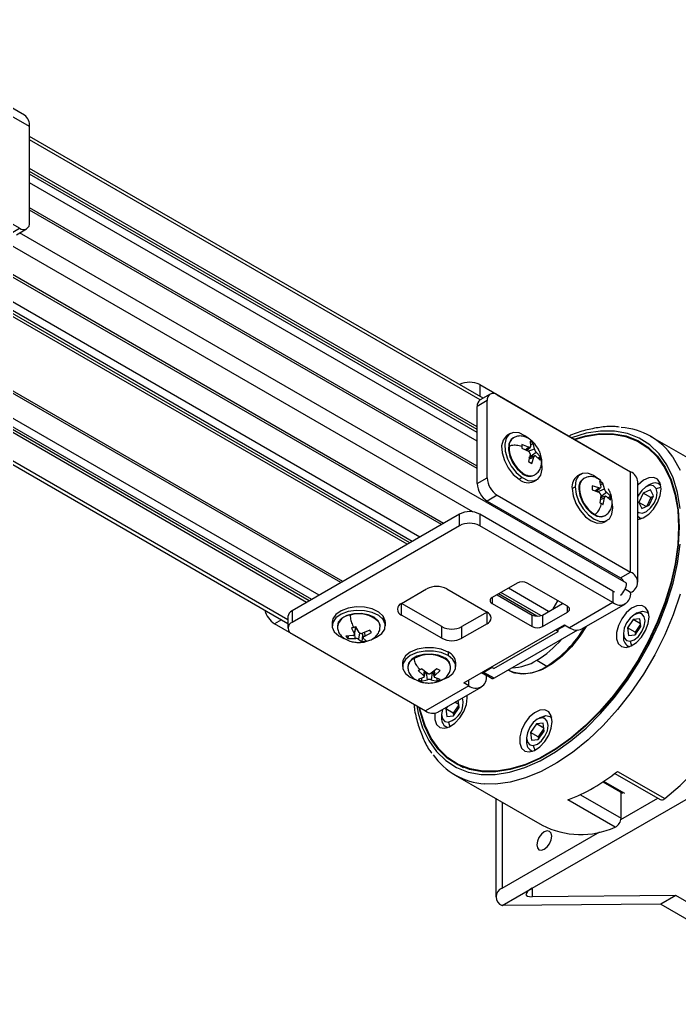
# Model space of a CAD drawing. Header units: millimetres. Extents: x 1258 to 2922, y -135 to 1239.
# Drawn here: x 1695 to 1741.4, y 864.1 to 932.5 of the extents above; entities that cross this region are included whole.
import ezdxf

# ---------------------------------------------------------------- set-up
doc = ezdxf.new("R2010")
doc.units = ezdxf.units.MM
doc.header["$LTSCALE"] = 6

msp = doc.modelspace()

# ---------------------------------------------------------------- linework, layer by layer
at = {"color": 7, "linetype": 'Continuous', "lineweight": 25}
for p, q in [((1695.383, 925.767), (1683.715, 932.502)), ((1695.745, 924.966), (1684.078, 931.701)), ((1695.038, 917.821), (1678.164, 927.562)), ((1695.745, 918.229), (1695.745, 924.966)), ((1727.633, 905.872), (1695.745, 924.28)), ((1727.211, 903.861), (1695.745, 922.026)), ((1727.211, 903.657), (1695.745, 921.822)), ((1724.698, 896.98), (1682.215, 921.505)), ((1724.843, 897.064), (1682.416, 921.556)), ((1727.211, 903.453), (1695.745, 921.618)), ((1723.181, 896.104), (1680.667, 920.647)), ((1727.211, 902.841), (1695.745, 921.006)), ((1722.297, 895.594), (1679.871, 920.086)), ((1722.474, 895.696), (1679.991, 920.221)), ((1722.651, 895.798), (1680.168, 920.323)), ((1727.211, 901.089), (1695.745, 919.255)), ((1727.211, 900.922), (1695.745, 919.087)), ((1727.211, 900.922), (1695.745, 919.087)), ((1694.331, 917.413), (1695.038, 917.821)), ((1694.831, 917.363), (1695.538, 917.771)), ((1717.627, 892.898), (1675.144, 917.423)), ((1717.772, 892.982), (1675.345, 917.474)), ((1716.11, 892.022), (1673.627, 916.547)), ((1715.226, 891.512), (1672.8, 916.004)), ((1715.403, 891.614), (1672.92, 916.139)), ((1715.58, 891.716), (1673.097, 916.241)), ((1670.791, 914.91), (1713.908, 890.019)), ((1727.388, 906.821), (1736.757, 901.413)), ((1728.126, 906.156), (1727.419, 905.748)), ((1728.626, 906.107), (1737.995, 900.698)), ((1727.919, 905.698), (1727.211, 905.29)), ((1727.919, 900.268), (1727.919, 905.698)), ((1727.211, 899.86), (1727.211, 905.29)), ((1729.53, 903.381), (1729.318, 903.258)), ((1729.759, 903.08), (1729.717, 903.056)), ((1730.829, 902.434), (1730.358, 902.618)), ((1730.771, 903.072), (1730.568, 903.225)), ((1731.159, 902.7), (1730.927, 902.854)), ((1730.927, 902.854), (1730.971, 902.493)), ((1730.959, 902.59), (1731.159, 902.7)), ((1731.235, 902.318), (1731.159, 902.7)), ((1739.249, 902.411), (1738.678, 902.741)), ((1745.523, 899.655), (1739.407, 903.186)), ((1730.34, 902.361), (1730.809, 902.142)), ((1730.691, 902.197), (1730.951, 902.433)), ((1730.809, 902.142), (1730.85, 902.111)), ((1730.871, 902.417), (1730.829, 902.434)), ((1730.931, 901.906), (1730.829, 901.422)), ((1730.855, 901.7), (1731.357, 902.083)), ((1730.931, 901.955), (1730.931, 901.906)), ((1730.971, 902.493), (1730.965, 902.456)), ((1731.241, 902.273), (1731.235, 902.318)), ((1731.357, 902.083), (1731.322, 902.117)), ((1731.648, 901.761), (1731.357, 902.083)), ((1730.829, 901.422), (1731.061, 901.267)), ((1731.255, 901.814), (1730.887, 901.697)), ((1731.061, 901.267), (1731.194, 901.731)), ((1731.194, 901.731), (1731.207, 901.772)), ((1731.301, 901.811), (1731.337, 901.79)), ((1731.337, 901.79), (1731.63, 901.503)), ((1731.468, 901.662), (1731.648, 901.761)), ((1730.387, 900.582), (1730.429, 900.606)), ((1737.995, 893.635), (1737.995, 900.698)), ((1727.211, 899.86), (1727.919, 900.268)), ((1730.155, 900.166), (1730.367, 900.288)), ((1731.193, 900.01), (1731.405, 900.133)), ((1731.217, 900.458), (1731.259, 900.482)), ((1734.48, 900.523), (1734.268, 900.401)), ((1734.709, 900.222), (1734.667, 900.198)), ((1735.868, 900.109), (1735.732, 900.187)), ((1735.816, 900.021), (1735.896, 899.637)), ((1735.865, 899.785), (1736.049, 899.892)), ((1736.16, 899.49), (1736.049, 899.892)), ((1738.507, 892.92), (1738.507, 899.984)), ((1733.879, 899.516), (1734.091, 899.638)), ((1734.357, 899.49), (1734.398, 899.514)), ((1735.765, 899.556), (1735.295, 899.699)), ((1735.295, 899.699), (1735.299, 899.428)), ((1735.299, 899.428), (1735.77, 899.249)), ((1735.601, 899.313), (1735.876, 899.563)), ((1735.807, 899.544), (1735.765, 899.556)), ((1735.77, 899.249), (1735.812, 899.221)), ((1735.896, 899.637), (1735.894, 899.597)), ((1736.17, 899.443), (1736.16, 899.49)), ((1736.296, 899.261), (1736.26, 899.292)), ((1736.588, 898.978), (1736.296, 899.261)), ((1738.531, 899.782), (1738.507, 899.756)), ((1738.886, 899.184), (1738.587, 898.534)), ((1739.394, 899.418), (1738.886, 899.184)), ((1739.416, 898.878), (1738.886, 899.184)), ((1739.307, 899.768), (1739.095, 899.645)), ((1739.603, 899.001), (1739.394, 899.418)), ((1740.109, 899.77), (1739.995, 899.836)), ((1728.626, 899.044), (1727.919, 898.635)), ((1727.919, 898.635), (1737.288, 893.227)), ((1728.626, 899.044), (1737.995, 893.635)), ((1735.905, 899.019), (1735.839, 898.515)), ((1736.23, 898.97), (1735.884, 898.859)), ((1735.901, 899.07), (1735.905, 899.019)), ((1736.071, 898.385), (1736.169, 898.872)), ((1736.169, 898.872), (1736.178, 898.916)), ((1736.264, 898.969), (1736.3, 898.953)), ((1736.3, 898.953), (1736.592, 898.707)), ((1736.4, 898.869), (1736.588, 898.978)), ((1736.592, 898.707), (1736.588, 898.978)), ((1738.587, 898.534), (1738.797, 898.117)), ((1739.082, 898.249), (1738.587, 898.534)), ((1739.416, 898.878), (1739.139, 898.275)), ((1739.304, 898.351), (1739.603, 899.001)), ((1739.581, 898.954), (1739.416, 898.878)), ((1736.743, 898.16), (1736.719, 898.438)), ((1738.797, 898.117), (1739.304, 898.351)), ((1725.974, 897.717), (1714.201, 890.92)), ((1725.974, 896.9), (1725.974, 897.717)), ((1727.388, 897.717), (1727.388, 896.9)), ((1736.757, 892.308), (1727.388, 897.717)), ((1736.142, 897.153), (1736.355, 897.276)), ((1736.167, 897.6), (1736.209, 897.624)), ((1738.62, 897.454), (1738.735, 897.388)), ((1725.974, 896.9), (1714.201, 890.104)), ((1736.757, 891.492), (1727.388, 896.9)), ((1737.288, 893.227), (1737.995, 893.635)), ((1721.894, 891.439), (1723.661, 892.459)), ((1725.076, 892.459), (1727.904, 890.826)), ((1730.025, 892.867), (1728.258, 891.847)), ((1732.235, 890.878), (1729.407, 892.51)), ((1733.561, 891.235), (1730.733, 892.867)), ((1737.995, 892.206), (1737.606, 892.431)), ((1728.611, 892.051), (1731.086, 890.622)), ((1731.408, 890.538), (1728.7, 892.102)), ((1731.694, 890.578), (1728.877, 892.204)), ((1736.757, 892.308), (1736.757, 891.492)), ((1724.722, 889.806), (1721.894, 891.439)), ((1728.258, 891.439), (1731.086, 889.806)), ((1731.793, 890.622), (1733.207, 891.439)), ((1732.543, 891.055), (1732.875, 891.63)), ((1736.757, 891.492), (1733.699, 889.726)), ((1734.574, 889.639), (1737.632, 891.405)), ((1713.908, 890.512), (1713.908, 889.695)), ((1714.201, 890.92), (1714.201, 890.104)), ((1720.607, 890.544), (1720.607, 890.299)), ((1724.722, 888.989), (1721.894, 890.622)), ((1727.904, 890.826), (1726.136, 889.806)), ((1731.086, 889.806), (1731.086, 890.622)), ((1731.793, 889.806), (1733.561, 890.826)), ((1731.793, 890.622), (1731.793, 889.806)), ((1738.184, 890.308), (1737.78, 889.715)), ((1738.656, 890.355), (1738.184, 890.308)), ((1738.698, 890.011), (1738.184, 890.308)), ((1738.463, 890.763), (1738.251, 890.64)), ((1738.463, 890.763), (1738.835, 890.892)), ((1738.542, 890.741), (1738.835, 890.892)), ((1738.723, 889.81), (1738.656, 890.355)), ((1739.266, 890.764), (1739.151, 890.831)), ((1714.184, 889.297), (1712.963, 890.002)), ((1717.013, 890.112), (1717.013, 889.867)), ((1717.388, 889.867), (1717.388, 889.819)), ((1718.372, 889.705), (1718.568, 889.312)), ((1718.58, 889.245), (1718.704, 889.818)), ((1718.91, 889.398), (1718.674, 889.781)), ((1720.264, 890.213), (1720.264, 890.165)), ((1720.388, 889.819), (1720.388, 889.867)), ((1720.388, 889.789), (1720.388, 889.819)), ((1720.763, 889.867), (1720.763, 890.112)), ((1724.722, 888.989), (1724.722, 889.806)), ((1727.904, 890.01), (1726.136, 888.989)), ((1726.136, 888.989), (1726.136, 889.806)), ((1726.274, 885.848), (1733.346, 889.93)), ((1733.416, 889.889), (1732.904, 889.594)), ((1732.904, 889.471), (1732.904, 889.675)), ((1733.346, 889.93), (1733.699, 889.726)), ((1737.78, 889.715), (1737.847, 889.17)), ((1738.31, 889.409), (1737.78, 889.715)), ((1738.702, 889.983), (1738.31, 889.409)), ((1738.318, 889.217), (1738.723, 889.81)), ((1714.201, 889.287), (1723.57, 883.879)), ((1718.47, 889.169), (1717.984, 889.135)), ((1717.984, 889.135), (1718.116, 888.961)), ((1718.133, 889.145), (1718.116, 888.961)), ((1718.116, 888.961), (1718.619, 888.971)), ((1718.517, 889.182), (1718.47, 889.169)), ((1718.568, 889.312), (1718.581, 889.277)), ((1718.619, 888.971), (1718.673, 888.975)), ((1718.837, 888.938), (1718.867, 888.915)), ((1718.867, 888.915), (1719.103, 888.737)), ((1718.94, 889.367), (1718.91, 889.398)), ((1719.151, 889.235), (1719.103, 888.737)), ((1719.158, 889.341), (1719.104, 889.33)), ((1719.134, 889.311), (1719.118, 889.333)), ((1719.129, 889.335), (1719.197, 889.021)), ((1719.661, 889.557), (1719.158, 889.341)), ((1719.209, 889.001), (1719.196, 889.028)), ((1719.405, 888.813), (1719.209, 889.001)), ((1719.26, 889.123), (1719.307, 889.144)), ((1719.307, 889.144), (1719.793, 889.383)), ((1719.793, 889.383), (1719.661, 889.557)), ((1728.378, 886.859), (1732.904, 889.471)), ((1734.255, 889.557), (1728.396, 886.175)), ((1732.904, 889.471), (1732.727, 889.573)), ((1737.491, 889.324), (1737.491, 889.079)), ((1737.847, 889.17), (1738.318, 889.217)), ((1738.31, 889.409), (1738.331, 889.236)), ((1737.776, 888.449), (1737.891, 888.383)), ((1724.899, 887.622), (1724.899, 887.574)), ((1725.164, 888.02), (1725.164, 887.775)), ((1721.963, 887.255), (1721.963, 887.01)), ((1722.338, 887.01), (1722.338, 886.962)), ((1725.338, 886.962), (1725.338, 887.01)), ((1725.713, 887.01), (1725.713, 887.255)), ((1728.272, 886.92), (1727.689, 886.583)), ((1728.378, 886.859), (1728.201, 886.961)), ((1731.401, 887.44), (1732.108, 887.032)), ((1722.512, 886.244), (1722.786, 886.114)), ((1723.075, 886.708), (1723.441, 886.376)), ((1723.441, 886.222), (1723.075, 886.095)), ((1723.705, 886.528), (1723.308, 886.842)), ((1723.308, 886.176), (1723.308, 885.961)), ((1723.441, 886.376), (1723.474, 886.346)), ((1723.474, 886.244), (1723.441, 886.222)), ((1723.493, 886.275), (1723.571, 886.634)), ((1723.751, 886.506), (1723.705, 886.528)), ((1723.971, 886.528), (1723.926, 886.506)), ((1724.369, 886.842), (1723.971, 886.528)), ((1724.106, 886.634), (1724.184, 886.275)), ((1724.203, 886.346), (1724.235, 886.376)), ((1724.235, 886.222), (1724.203, 886.244)), ((1724.235, 886.376), (1724.601, 886.708)), ((1724.601, 886.095), (1724.235, 886.222)), ((1724.601, 886.708), (1724.369, 886.842)), ((1724.369, 886.176), (1724.369, 885.961)), ((1727.564, 886.571), (1728.271, 886.162)), ((1728.396, 886.175), (1727.689, 886.583)), ((1727.865, 886.396), (1727.865, 886.359)), ((1729.866, 886.536), (1729.384, 886.746)), ((1723.075, 886.095), (1723.308, 885.961)), ((1723.308, 885.961), (1723.705, 886.069)), ((1726.628, 885.644), (1723.57, 883.879)), ((1723.705, 886.069), (1723.751, 886.085)), ((1723.926, 886.085), (1723.971, 886.069)), ((1723.971, 886.069), (1724.369, 885.961)), ((1724.445, 883.792), (1727.503, 885.557)), ((1724.611, 886.023), (1724.653, 886.035)), ((1726.628, 885.644), (1726.274, 885.848)), ((1725.101, 884.171), (1725.003, 884.027)), ((1725.925, 884.295), (1725.533, 883.721)), ((1725.542, 883.529), (1725.946, 884.121)), ((1725.922, 884.323), (1725.643, 884.484)), ((1725.946, 884.121), (1725.885, 884.623)), ((1724.715, 883.635), (1724.715, 883.39)), ((1725.003, 884.027), (1725.07, 883.482)), ((1725.533, 883.721), (1725.003, 884.027)), ((1725.07, 883.482), (1725.542, 883.529)), ((1725.533, 883.721), (1725.555, 883.548)), ((1731.653, 883.416), (1732.025, 883.545)), ((1731.731, 883.395), (1732.025, 883.545)), ((1732.456, 883.418), (1732.341, 883.484)), ((1724.999, 882.761), (1725.114, 882.695)), ((1731.374, 882.961), (1730.97, 882.368)), ((1731.846, 883.008), (1731.374, 882.961)), ((1731.888, 882.664), (1731.374, 882.961)), ((1731.653, 883.416), (1731.441, 883.293)), ((1731.913, 882.463), (1731.846, 883.008)), ((1730.97, 882.368), (1731.037, 881.823)), ((1731.5, 882.062), (1730.97, 882.368)), ((1731.892, 882.636), (1731.5, 882.062)), ((1731.5, 882.062), (1731.521, 881.889)), ((1731.508, 881.87), (1731.913, 882.463)), ((1730.681, 881.977), (1730.681, 881.732)), ((1731.037, 881.823), (1731.508, 881.87)), ((1730.966, 881.102), (1731.081, 881.036)), ((1731.083, 871.409), (1748.336, 881.369)), ((1725.679, 880.224), (1726.25, 879.894)), ((1725.658, 879.37), (1731.774, 875.839)), ((1736.884, 879.483), (1740.078, 877.64)), ((1737.068, 879.626), (1740.392, 877.708)), ((1736.051, 878.888), (1737.43, 878.092)), ((1737.323, 876.338), (1737.323, 878.154)), ((1728.522, 877.716), (1728.522, 870.797)), ((1736.906, 875.695), (1733.583, 877.614)), ((1737.312, 876.23), (1739.916, 877.733)), ((1728.961, 871.409), (1735.831, 875.375)), ((1728.961, 870.184), (1731.083, 871.409)), ((1741.172, 870.892), (1731.083, 870.806)), ((1741.172, 870.892), (1740.112, 870.28)), ((1751.925, 864.685), (1741.172, 870.892)), ((1740.112, 870.28), (1728.961, 870.184)), ((1740.112, 870.28), (1750.864, 864.073))]:
    msp.add_line(p, q, dxfattribs=at)
at = {"color": 8, "linetype": 'Continuous', "lineweight": 25}
for p, q in [((1727.414, 905.745), (1695.745, 924.027)), ((1726.91, 897.871), (1684.149, 922.556)), ((1737.712, 892.859), (1695.048, 917.489)), ((1713.908, 890.273), (1671.067, 915.004)), ((1727.388, 906.821), (1727.388, 906.013)), ((1730.583, 902.247), (1730.829, 902.434)), ((1730.797, 902.147), (1731.235, 902.318)), ((1730.867, 901.603), (1731.194, 901.731)), ((1736.757, 901.412), (1736.757, 901.413)), ((1735.503, 899.35), (1735.765, 899.556)), ((1735.666, 899.289), (1736.16, 899.49)), ((1735.896, 898.947), (1736.296, 899.261)), ((1739.788, 899.528), (1740.134, 899.604)), ((1735.87, 898.75), (1736.169, 898.872)), ((1728.258, 891.847), (1728.258, 891.439)), ((1721.894, 890.622), (1721.894, 891.439)), ((1733.561, 890.826), (1733.561, 891.235)), ((1713.451, 890.283), (1712.963, 890.002)), ((1727.904, 890.01), (1727.904, 890.826)), ((1718.655, 889.775), (1718.568, 889.312)), ((1718.593, 889.307), (1718.619, 888.971)), ((1718.951, 889.361), (1718.867, 888.915)), ((1719.287, 889.397), (1719.307, 889.144)), ((1737.961, 888.784), (1738.07, 888.456)), ((1723.487, 886.701), (1723.441, 886.376)), ((1723.633, 886.585), (1723.705, 886.069)), ((1724.044, 886.585), (1723.971, 886.069)), ((1724.19, 886.701), (1724.235, 886.376)), ((1727.512, 886.563), (1727.865, 886.359)), ((1726.628, 885.644), (1726.628, 886.052)), ((1725.185, 883.095), (1725.293, 882.768)), ((1731.151, 881.437), (1731.259, 881.109)), ((1737.603, 878.059), (1736.104, 878.924)), ((1734.467, 877.986), (1737.323, 876.338)), ((1728.961, 877.463), (1728.961, 871.409)), ((1731.083, 871.409), (1731.083, 870.806))]:
    msp.add_line(p, q, dxfattribs=at)
at = {"color": 7, "linetype": 'Continuous', "lineweight": 25, "flags": 128}
for points in [[(1734.027, 902.989), (1734.825, 903.218), (1735.834, 903.376), (1736.793, 903.374), (1737.689, 903.211), (1738.511, 902.889), (1739.248, 902.412), (1739.888, 901.788), (1740.425, 901.025), (1740.85, 900.132), (1741.158, 899.123), (1741.344, 898.01), (1741.407, 896.809), (1741.344, 895.536), (1741.158, 894.208), (1740.85, 892.843), (1740.425, 891.46), (1739.888, 890.077), (1739.248, 888.713), (1738.511, 887.387), (1737.689, 886.116), (1736.793, 884.917), (1735.834, 883.808), (1734.825, 882.802), (1733.781, 881.913), (1732.715, 881.154), (1731.642, 880.535), (1730.576, 880.063), (1729.532, 879.746), (1728.524, 879.588), (1727.565, 879.59), (1726.668, 879.754), (1725.846, 880.076), (1725.11, 880.552), (1724.469, 881.176), (1723.933, 881.939), (1723.508, 882.832), (1723.2, 883.841), (1723.138, 884.128)], [(1730.568, 903.225), (1730.154, 903.425), (1729.772, 903.462), (1729.457, 903.331), (1729.241, 903.047), (1729.145, 902.636), (1729.179, 902.139), (1729.339, 901.605), (1729.609, 901.085), (1729.963, 900.632), (1730.367, 900.288)], [(1734.072, 902.963), (1734.793, 903.168), (1735.799, 903.329), (1736.755, 903.33), (1737.65, 903.171), (1738.471, 902.853), (1739.206, 902.382), (1739.846, 901.764), (1740.383, 901.006), (1740.809, 900.119), (1741.118, 899.116), (1741.306, 898.01), (1741.371, 896.815), (1741.312, 895.548), (1741.129, 894.226), (1740.825, 892.867), (1740.404, 891.49), (1739.871, 890.112), (1739.235, 888.753), (1738.504, 887.43), (1737.686, 886.163), (1736.795, 884.967), (1735.841, 883.86)], [(1729.318, 903.258), (1729.245, 903.209), (1729.029, 902.924), (1728.933, 902.514), (1728.967, 902.017), (1729.127, 901.482), (1729.397, 900.963), (1729.751, 900.509), (1730.155, 900.166)], [(1729.717, 903.056), (1729.592, 902.953), (1729.44, 902.654), (1729.412, 902.245), (1729.511, 901.779), (1729.726, 901.309), (1730.03, 900.893), (1730.387, 900.582)], [(1730.367, 900.288), (1730.78, 900.088), (1731.163, 900.052), (1731.478, 900.182), (1731.694, 900.467), (1731.789, 900.878), (1731.756, 901.374), (1731.748, 901.415)], [(1735.828, 900.118), (1735.805, 900.139), (1735.394, 900.443), (1734.986, 900.596), (1734.619, 900.583), (1734.331, 900.405), (1734.149, 900.079), (1734.091, 899.638)], [(1734.709, 900.222), (1734.696, 900.215), (1734.684, 900.207)], [(1738.507, 897.346), (1738.524, 897.347), (1738.89, 897.45), (1739.267, 897.702), (1739.614, 898.076), (1739.893, 898.532), (1740.074, 899.02), (1740.138, 899.487), (1740.077, 899.883), (1739.898, 900.165), (1739.621, 900.302), (1739.275, 900.279), (1738.898, 900.099), (1738.531, 899.782), (1738.531, 899.782)], [(1733.879, 899.516), (1733.951, 899.002), (1734.146, 898.467), (1734.444, 897.962), (1734.817, 897.537), (1735.228, 897.233), (1735.636, 897.08), (1736.003, 897.094), (1736.142, 897.153)], [(1734.091, 899.638), (1734.163, 899.125), (1734.358, 898.59), (1734.656, 898.085), (1735.029, 897.659), (1735.44, 897.355), (1735.848, 897.203), (1736.215, 897.216), (1736.503, 897.394), (1736.685, 897.72), (1736.743, 898.16)], [(1734.357, 899.49), (1734.427, 899.032), (1734.616, 898.558), (1734.903, 898.125), (1735.251, 897.786), (1735.619, 897.58), (1735.963, 897.534), (1736.167, 897.6)], [(1739.788, 899.528), (1739.616, 899.707), (1739.365, 899.744), (1739.072, 899.632), (1738.783, 899.388), (1738.542, 899.05), (1738.507, 898.985)], [(1738.507, 897.872), (1738.574, 897.828), (1738.825, 897.791), (1739.118, 897.903), (1739.407, 898.147), (1739.648, 898.485), (1739.806, 898.866), (1739.855, 899.232), (1739.788, 899.528)], [(1740.392, 877.708), (1741.483, 878.643), (1742.536, 879.7), (1743.538, 880.865), (1744.475, 882.121), (1745.333, 883.453), (1746.103, 884.841), (1746.773, 886.269), (1747.335, 887.716), (1747.78, 889.164), (1748.105, 890.592), (1748.302, 891.983), (1748.372, 893.317), (1748.311, 894.577), (1748.121, 895.746), (1747.806, 896.808), (1747.367, 897.749), (1746.813, 898.557), (1746.15, 899.221), (1745.523, 899.655)], [(1738.769, 897.399), (1738.64, 897.443), (1738.507, 897.545)], [(1736.757, 892.308), (1736.861, 892.26), (1736.863, 892.259)], [(1720.607, 890.544), (1720.292, 890.83), (1719.839, 891.045), (1719.293, 891.169), (1718.708, 891.189), (1718.14, 891.104), (1717.645, 890.922), (1717.272, 890.661), (1717.058, 890.346), (1717.013, 890.112)], [(1737.687, 890.776), (1737.37, 890.356), (1737.137, 889.877), (1737.013, 889.393), (1737.011, 888.955), (1737.133, 888.612), (1737.364, 888.4), (1737.68, 888.342), (1738.046, 888.444), (1738.423, 888.697), (1738.77, 889.071), (1739.049, 889.527), (1739.231, 890.015), (1739.294, 890.482), (1739.233, 890.878), (1739.055, 891.16), (1738.777, 891.297), (1738.431, 891.274), (1738.055, 891.094), (1737.687, 890.776)], [(1720.607, 890.299), (1720.292, 890.585), (1719.839, 890.8), (1719.293, 890.924), (1718.708, 890.944), (1718.14, 890.859), (1717.645, 890.677), (1717.272, 890.416), (1717.058, 890.101), (1717.022, 889.763), (1717.17, 889.435)], [(1720.264, 890.213), (1719.976, 890.463), (1719.557, 890.642), (1719.057, 890.727), (1718.537, 890.709), (1718.06, 890.589), (1717.682, 890.382), (1717.45, 890.112), (1717.388, 889.867)], [(1719.9, 888.956), (1720.132, 889.057), (1720.505, 889.318), (1720.719, 889.633), (1720.755, 889.971), (1720.607, 890.299)], [(1720.763, 890.112), (1720.755, 890.216), (1720.607, 890.544)], [(1738.542, 890.741), (1738.251, 890.64), (1737.96, 890.405), (1737.713, 890.072), (1737.549, 889.692), (1737.491, 889.323), (1737.549, 889.02), (1737.714, 888.831), (1737.961, 888.784)], [(1737.961, 888.784), (1738.252, 888.885), (1738.543, 889.12), (1738.789, 889.453), (1738.954, 889.833), (1739.011, 890.202), (1738.953, 890.504), (1738.788, 890.694), (1738.542, 890.741)], [(1738.835, 890.892), (1739.15, 890.831), (1739.273, 890.729)], [(1720.388, 889.867), (1720.386, 889.92), (1720.264, 890.213)], [(1734.885, 889.819), (1734.438, 889.13), (1733.836, 888.376), (1733.181, 887.722), (1732.494, 887.188), (1731.797, 886.792), (1731.112, 886.548), (1730.461, 886.461), (1729.866, 886.536)], [(1717.17, 889.435), (1717.485, 889.149), (1717.839, 888.97)], [(1725.164, 888.02), (1724.689, 888.219), (1724.132, 888.324), (1723.545, 888.324), (1722.987, 888.219), (1722.512, 888.02), (1722.168, 887.746), (1721.986, 887.424), (1721.963, 887.255)], [(1733.728, 888.257), (1733.066, 887.622), (1732.376, 887.111), (1731.679, 886.74), (1730.998, 886.522), (1730.356, 886.463), (1729.772, 886.565), (1729.384, 886.746)], [(1725.164, 887.775), (1724.689, 887.974), (1724.132, 888.079), (1723.545, 888.079), (1722.987, 887.974), (1722.512, 887.775), (1722.168, 887.501), (1721.986, 887.179), (1721.986, 886.84), (1722.168, 886.518), (1722.512, 886.244)], [(1724.899, 887.622), (1724.472, 887.794), (1723.969, 887.872), (1723.45, 887.846), (1722.978, 887.719), (1722.61, 887.506), (1722.389, 887.234), (1722.338, 887.01)], [(1724.864, 886.103), (1725.164, 886.244), (1725.509, 886.518), (1725.69, 886.84), (1725.69, 887.179), (1725.509, 887.501), (1725.164, 887.775)], [(1724.238, 883.719), (1724.236, 883.705), (1724.235, 883.267), (1724.356, 882.924), (1724.587, 882.711), (1724.903, 882.654), (1725.27, 882.756), (1725.647, 883.008), (1725.994, 883.383), (1726.273, 883.839), (1726.454, 884.327), (1726.518, 884.794), (1726.506, 884.982)], [(1735.841, 883.86), (1734.837, 882.855), (1733.797, 881.967), (1732.736, 881.208), (1731.667, 880.588), (1730.605, 880.115), (1729.564, 879.796), (1728.559, 879.635), (1727.602, 879.634), (1726.708, 879.794), (1725.887, 880.111), (1725.152, 880.582), (1724.511, 881.201), (1723.974, 881.958), (1723.549, 882.845), (1723.239, 883.848), (1723.184, 884.101)], [(1724.764, 883.976), (1724.715, 883.635), (1724.773, 883.332), (1724.938, 883.143), (1725.185, 883.095)], [(1730.877, 883.43), (1730.56, 883.009), (1730.327, 882.53), (1730.202, 882.046), (1730.201, 881.609), (1730.323, 881.265), (1730.554, 881.053), (1730.87, 880.995), (1731.236, 881.098), (1731.613, 881.35), (1731.96, 881.724), (1732.239, 882.18), (1732.421, 882.668), (1732.484, 883.135), (1732.423, 883.531), (1732.244, 883.813), (1731.967, 883.95), (1731.621, 883.927), (1731.244, 883.747), (1730.877, 883.43)], [(1732.025, 883.545), (1732.34, 883.484), (1732.463, 883.382)], [(1731.731, 883.395), (1731.44, 883.293), (1731.15, 883.058), (1730.903, 882.725), (1730.739, 882.345), (1730.681, 881.976), (1730.739, 881.674), (1730.904, 881.484), (1731.151, 881.437)], [(1731.151, 881.437), (1731.442, 881.538), (1731.733, 881.773), (1731.979, 882.106), (1732.144, 882.486), (1732.201, 882.855), (1732.143, 883.158), (1731.978, 883.347), (1731.731, 883.395)], [(1731.401, 874.45), (1731.441, 874.239), (1731.556, 874.107), (1731.728, 874.074), (1731.931, 874.144), (1732.134, 874.308), (1732.306, 874.54), (1732.421, 874.805), (1732.462, 875.063), (1732.421, 875.274), (1732.306, 875.406), (1732.134, 875.439), (1731.931, 875.369), (1731.728, 875.205), (1731.556, 874.973), (1731.441, 874.708), (1731.401, 874.45)]]:
    msp.add_lwpolyline(points, dxfattribs=at)
at = {"color": 8, "linetype": 'Continuous', "lineweight": 25, "flags": 128}
for points in [[(1741.485, 898.11), (1741.295, 899.24), (1740.983, 900.265), (1740.551, 901.171), (1740.007, 901.946), (1739.356, 902.58), (1738.608, 903.063), (1737.774, 903.39), (1736.863, 903.556), (1735.89, 903.559), (1734.866, 903.398), (1733.848, 903.092)], [(1740.964, 901.737), (1740.998, 901.686), (1741.488, 900.819)], [(1722.96, 884.231), (1723.062, 883.724), (1723.375, 882.699), (1723.806, 881.793), (1724.351, 881.018), (1725.002, 880.384), (1725.749, 879.901), (1726.584, 879.574), (1727.494, 879.408), (1728.468, 879.406), (1729.492, 879.566), (1730.552, 879.888), (1731.634, 880.367), (1732.724, 880.996), (1733.806, 881.767), (1734.866, 882.669), (1735.89, 883.69), (1736.863, 884.817), (1737.774, 886.034), (1738.608, 887.324), (1739.356, 888.671), (1740.007, 890.056), (1740.551, 891.46), (1740.983, 892.864), (1741.295, 894.25), (1741.485, 895.598)], [(1741.488, 892.078), (1740.998, 890.644), (1740.398, 889.22), (1739.696, 887.822), (1738.899, 886.469), (1738.02, 885.178), (1737.07, 883.967), (1736.06, 882.852), (1735.004, 881.846), (1733.916, 880.964), (1732.81, 880.215), (1731.7, 879.611), (1730.602, 879.16), (1729.528, 878.866), (1728.493, 878.734), (1727.734, 878.743)]]:
    msp.add_lwpolyline(points, dxfattribs=at)
at = {"color": 7, "linetype": 'Continuous', "lineweight": 25}
for centre, radius, start, end in [((1694.913, 925.072), 0.839, 352.74417, 55.94365), ((1695.314, 918.159), 0.437, 230.79671, 9.21404), ((1726.681, 905.457), 1.537, 62.60967, 117.39033), ((1728.35, 905.768), 0.437, 50.79671, 189.21404), ((1727.687, 905.351), 0.48, 124.05635, 187.25583), ((1737.011, 899.037), 4.787, 34.3361, 86.07484), ((1731.744, 902.484), 2.292, 179.98387, 234.98932), ((1730.897, 901.157), 0.769, 228.39669, 294.58882), ((1737.632, 899.896), 0.88, 5.6948, 65.62534), ((1728.747, 899.93), 1.537, 182.60548, 237.39452), ((1729.454, 900.338), 1.537, 182.60548, 237.39452), ((1730.797, 900.909), 0.982, 229.20157, 293.78394), ((1734.797, 899.641), 0.926, 124.8782, 187.75117), ((1735.075, 899.598), 0.726, 124.14138, 188.48799), ((1739.693, 899.3), 0.607, 45.71916, 129.5449), ((1736.699, 899.642), 2.305, 183.17029, 237.97062), ((1726.681, 896.352), 1.537, 62.60967, 117.39033), ((1726.681, 895.536), 1.537, 62.60967, 117.39033), ((1737.114, 892.862), 0.404, 17.24326, 64.54968), ((1737.724, 892.92), 0.764, 290.78342, 69.21658), ((1724.369, 891.094), 1.537, 62.60967, 117.39033), ((1730.379, 892.185), 0.769, 62.60967, 117.39033), ((1736.552, 892.913), 1.161, 309.3067, 357.36953), ((1728.335, 891.643), 0.218, 110.78342, 249.21658), ((1737.24, 892.084), 0.764, 230.79671, 9.21404), ((1722.049, 891.03), 0.437, 110.78342, 249.21658), ((1733.483, 891.03), 0.218, 290.78342, 69.21658), ((1713.822, 891.322), 1.575, 193.56945, 236.94591), ((1714.408, 890.462), 0.503, 114.37466, 174.3052), ((1718.891, 888.689), 2.016, 47.07461, 107.35131), ((1727.749, 890.418), 0.437, 290.78342, 69.21658), ((1731.44, 891.305), 0.769, 242.60967, 297.39033), ((1714.356, 889.695), 0.437, 110.78342, 249.21658), ((1718.694, 889.091), 0.533, 81.03711, 93.5191), ((1725.429, 891.171), 1.537, 242.60967, 297.39033), ((1731.44, 890.488), 0.769, 242.60967, 297.39033), ((1727.827, 893.832), 8.036, 302.19538, 329.3436), ((1734.212, 890.442), 0.88, 234.38242, 294.30712), ((1726.955, 894.484), 9.201, 317.40558, 329.5314), ((1725.429, 890.354), 1.537, 242.60967, 297.39033), ((1727.758, 893.489), 7.061, 301.06221, 319.56614), ((1738.138, 889.009), 0.651, 173.8555, 250.89121), ((1723.838, 885.527), 2.306, 62.60967, 117.39033), ((1724.626, 886.962), 0.714, 3.79655, 67.52359), ((1724.805, 887.183), 0.911, 4.5109, 66.80924), ((1730.5, 889.248), 2.738, 245.34738, 305.96308), ((1729.557, 890.372), 3.464, 271.86937, 302.1681), ((1727.111, 886.236), 0.764, 230.79671, 9.21404), ((1727.618, 886.672), 0.114, 231.72335, 308.34992), ((1728.323, 886.277), 0.126, 245.69288, 305.61758), ((1724.83, 884.449), 1.399, 284.66702, 14.40492), ((1724.082, 884.594), 0.88, 234.38242, 294.30712), ((1725.362, 883.321), 0.651, 173.85551, 250.89119), ((1731.328, 881.662), 0.651, 173.8555, 250.89121), ((1728.07, 883.548), 4.816, 214.80101, 265.99962), ((1728.95, 889.664), 12.91, 291.02978, 308.96485), ((1740.187, 877.897), 0.279, 247.16867, 317.30166), ((1736.583, 876.362), 0.741, 295.89369, 358.13358), ((1734.49, 881.124), 5.942, 242.80517, 293.99132), ((1729.194, 870.797), 0.655, 110.78342, 249.21658)]:
    msp.add_arc(centre, radius, start, end, dxfattribs=at)
at = {"color": 8, "linetype": 'Continuous', "lineweight": 25}
for centre, radius, start, end in [((1730.151, 902.5), 0.7, 124.0639, 181.30338), ((1730.94, 901.186), 0.774, 228.62737, 294.35982), ((1735.173, 899.6), 0.78, 128.84337, 186.29199), ((1735.899, 898.298), 0.742, 235.3244, 294.69492), ((1718.377, 889.606), 1.011, 94.95363, 167.81606), ((1719.83, 889.813), 0.559, 0.63152, 39.05818), ((1723.089, 886.887), 0.754, 114.37466, 174.3052), ((1724.584, 886.882), 0.76, 7.03054, 65.50792)]:
    msp.add_arc(centre, radius, start, end, dxfattribs=at)
at = {"color": 7, "linetype": 'Continuous', "lineweight": 25}
msp.add_ellipse((1732.143, 871.418), major_axis=(1.495, 0.473), ratio=0.26025, start_param=2.274054, end_param=3.84485, dxfattribs=at)
for points, knots in [([(1737.196, 903.837), (1737.067, 903.852), (1736.629, 903.901), (1735.833, 903.834), (1734.82, 903.625), (1734.088, 903.406), (1733.696, 903.223), (1733.655, 903.204)], [0, 0, 0, 0, 0.117608, 0.398084, 0.681184, 0.966384, 1, 1, 1, 1]), ([(1731.484, 902.344), (1731.39, 902.484), (1731.239, 902.709), (1730.938, 902.972), (1730.64, 903.146), (1730.307, 903.227), (1730.008, 903.202), (1729.83, 903.115), (1729.759, 903.08)], [0, 0, 0, 0, 0.225449, 0.362472, 0.544562, 0.721176, 0.888899, 1, 1, 1, 1]), ([(1730.358, 902.618), (1730.357, 902.595), (1730.356, 902.554), (1730.354, 902.511), (1730.352, 902.492)], [0, 0, 0, 0, 0.560075, 1, 1, 1, 1]), ([(1729.451, 902.484), (1729.508, 902.513), (1729.611, 902.564), (1729.801, 902.587), (1730.048, 902.565), (1730.227, 902.523), (1730.352, 902.492)], [0, 0, 0, 0, 0.233001, 0.418435, 0.591328, 1, 1, 1, 1]), ([(1730.352, 902.492), (1730.351, 902.468), (1730.347, 902.425), (1730.342, 902.38), (1730.34, 902.361)], [0, 0, 0, 0, 0.559869, 1, 1, 1, 1]), ([(1730.931, 901.955), (1730.928, 901.969), (1730.923, 901.997), (1730.905, 902.039), (1730.881, 902.078), (1730.86, 902.1), (1730.85, 902.111)], [0, 0, 0, 0, 0.250273, 0.5, 0.749727, 1, 1, 1, 1]), ([(1730.871, 902.417), (1730.882, 902.415), (1730.904, 902.412), (1730.931, 902.418), (1730.953, 902.432), (1730.961, 902.448), (1730.965, 902.456)], [0, 0, 0, 0, 0.250273, 0.5, 0.749727, 1, 1, 1, 1]), ([(1731.241, 902.273), (1731.245, 902.259), (1731.253, 902.232), (1731.271, 902.191), (1731.295, 902.151), (1731.313, 902.129), (1731.322, 902.117)], [0, 0, 0, 0, 0.250273, 0.5, 0.749727, 1, 1, 1, 1]), ([(1731.744, 901.308), (1731.747, 901.318), (1731.776, 901.454), (1731.726, 901.728), (1731.629, 902.07), (1731.528, 902.26), (1731.484, 902.344)], [0, 0, 0, 0, 0.032612, 0.422828, 0.745874, 1, 1, 1, 1]), ([(1731.301, 901.811), (1731.291, 901.813), (1731.272, 901.818), (1731.246, 901.813), (1731.223, 901.798), (1731.212, 901.78), (1731.207, 901.772)], [0, 0, 0, 0, 0.250273, 0.5, 0.749727, 1, 1, 1, 1]), ([(1731.259, 900.482), (1731.341, 900.539), (1731.527, 900.67), (1731.697, 900.951), (1731.728, 901.189), (1731.744, 901.308)], [0, 0, 0, 0, 0.282531, 0.642336, 1, 1, 1, 1]), ([(1731.63, 901.503), (1731.633, 901.528), (1731.639, 901.572), (1731.642, 901.615), (1731.643, 901.634)], [0, 0, 0, 0, 0.5600747, 1, 1, 1, 1]), ([(1731.643, 901.634), (1731.645, 901.658), (1731.647, 901.701), (1731.648, 901.742), (1731.648, 901.761)], [0, 0, 0, 0, 0.559869, 1, 1, 1, 1]), ([(1735.732, 900.187), (1735.683, 900.218), (1735.529, 900.313), (1735.256, 900.366), (1734.958, 900.345), (1734.78, 900.257), (1734.709, 900.222)], [0, 0, 0, 0, 0.153591, 0.48182, 0.793525, 1, 1, 1, 1]), ([(1735.937, 899.96), (1735.915, 899.972), (1735.875, 899.993), (1735.834, 900.013), (1735.816, 900.021)], [0, 0, 0, 0, 0.559869, 1, 1, 1, 1]), ([(1736.049, 899.892), (1736.028, 899.905), (1735.992, 899.928), (1735.953, 899.95), (1735.937, 899.96)], [0, 0, 0, 0, 0.560075, 1, 1, 1, 1]), ([(1735.807, 899.544), (1735.818, 899.543), (1735.839, 899.542), (1735.864, 899.552), (1735.884, 899.57), (1735.89, 899.588), (1735.894, 899.597)], [0, 0, 0, 0, 0.250273, 0.5, 0.749727, 1, 1, 1, 1]), ([(1735.901, 899.07), (1735.898, 899.085), (1735.891, 899.113), (1735.87, 899.154), (1735.844, 899.192), (1735.823, 899.211), (1735.812, 899.221)], [0, 0, 0, 0, 0.250273, 0.5, 0.749727, 1, 1, 1, 1]), ([(1736.17, 899.443), (1736.175, 899.429), (1736.184, 899.402), (1736.206, 899.361), (1736.231, 899.323), (1736.25, 899.302), (1736.26, 899.292)], [0, 0, 0, 0, 0.250273, 0.5, 0.749727, 1, 1, 1, 1]), ([(1736.209, 897.624), (1736.291, 897.682), (1736.478, 897.812), (1736.646, 898.105), (1736.72, 898.475), (1736.682, 898.868), (1736.577, 899.213), (1736.478, 899.403), (1736.434, 899.486)], [0, 0, 0, 0, 0.141423, 0.321525, 0.516844, 0.711735, 0.873078, 1, 1, 1, 1]), ([(1735.839, 898.515), (1735.862, 898.504), (1735.903, 898.483), (1735.942, 898.461), (1735.959, 898.452)], [0, 0, 0, 0, 0.560075, 1, 1, 1, 1]), ([(1736.264, 898.969), (1736.255, 898.971), (1736.236, 898.973), (1736.212, 898.964), (1736.191, 898.945), (1736.183, 898.926), (1736.178, 898.916)], [0, 0, 0, 0, 0.250273, 0.5, 0.749727, 1, 1, 1, 1]), ([(1735.477, 897.688), (1735.53, 897.723), (1735.626, 897.786), (1735.745, 897.937), (1735.858, 898.158), (1735.917, 898.33), (1735.959, 898.452)], [0, 0, 0, 0, 0.233001, 0.418435, 0.591328, 1, 1, 1, 1]), ([(1735.959, 898.452), (1735.98, 898.44), (1736.019, 898.418), (1736.055, 898.395), (1736.071, 898.385)], [0, 0, 0, 0, 0.559869, 1, 1, 1, 1]), ([(1718.289, 890.613), (1718.291, 890.548), (1718.295, 890.433), (1718.335, 890.242), (1718.41, 890.009), (1718.476, 889.851), (1718.523, 889.739)], [0, 0, 0, 0, 0.233001, 0.418435, 0.591328, 1, 1, 1, 1]), ([(1717.388, 889.819), (1717.397, 889.719), (1717.417, 889.492), (1717.586, 889.2), (1717.87, 888.951), (1718.229, 888.787), (1718.58, 888.705), (1718.794, 888.697), (1718.888, 888.693)], [0, 0, 0, 0, 0.141402, 0.321469, 0.516792, 0.711701, 0.873103, 1, 1, 1, 1]), ([(1718.523, 889.739), (1718.495, 889.732), (1718.444, 889.72), (1718.394, 889.71), (1718.372, 889.705)], [0, 0, 0, 0, 0.559869, 1, 1, 1, 1]), ([(1718.674, 889.781), (1718.646, 889.772), (1718.595, 889.757), (1718.545, 889.745), (1718.523, 889.739)], [0, 0, 0, 0, 0.560075, 1, 1, 1, 1]), ([(1719.393, 888.756), (1719.487, 888.783), (1719.708, 888.849), (1720.005, 889.024), (1720.242, 889.271), (1720.37, 889.542), (1720.383, 889.74), (1720.388, 889.819)], [0, 0, 0, 0, 0.173502, 0.409632, 0.638634, 0.856092, 1, 1, 1, 1]), ([(1718.517, 889.182), (1718.528, 889.188), (1718.549, 889.199), (1718.57, 889.222), (1718.583, 889.248), (1718.582, 889.267), (1718.581, 889.277)], [0, 0, 0, 0, 0.2502728, 0.5, 0.7497272, 1, 1, 1, 1]), ([(1718.837, 888.938), (1718.826, 888.944), (1718.804, 888.955), (1718.763, 888.967), (1718.719, 888.974), (1718.689, 888.975), (1718.673, 888.975)], [0, 0, 0, 0, 0.250273, 0.5, 0.749727, 1, 1, 1, 1]), ([(1718.94, 889.367), (1718.951, 889.36), (1718.973, 889.346), (1719.014, 889.334), (1719.058, 889.327), (1719.088, 889.329), (1719.104, 889.33)], [0, 0, 0, 0, 0.2502728, 0.5, 0.7497272, 1, 1, 1, 1]), ([(1719.26, 889.123), (1719.249, 889.116), (1719.228, 889.102), (1719.207, 889.078), (1719.194, 889.053), (1719.195, 889.037), (1719.196, 889.028)], [0, 0, 0, 0, 0.2502728, 0.5, 0.7497272, 1, 1, 1, 1]), ([(1718.888, 888.693), (1719.06, 888.698), (1719.234, 888.702), (1719.391, 888.755), (1719.393, 888.756)], [0, 0, 0, 0, 0.985334, 1, 1, 1, 1]), ([(1719.103, 888.737), (1719.131, 888.742), (1719.182, 888.752), (1719.232, 888.764), (1719.254, 888.77)], [0, 0, 0, 0, 0.5600747, 1, 1, 1, 1]), ([(1719.254, 888.77), (1719.282, 888.777), (1719.333, 888.79), (1719.383, 888.806), (1719.405, 888.813)], [0, 0, 0, 0, 0.559869, 1, 1, 1, 1]), ([(1722.778, 887.574), (1722.781, 887.51), (1722.788, 887.395), (1722.858, 887.217), (1722.99, 887.007), (1723.108, 886.868), (1723.191, 886.771)], [0, 0, 0, 0, 0.233001, 0.418435, 0.591328, 1, 1, 1, 1]), ([(1722.338, 886.962), (1722.347, 886.862), (1722.366, 886.634), (1722.535, 886.343), (1722.82, 886.094), (1723.179, 885.93), (1723.53, 885.848), (1723.744, 885.839), (1723.838, 885.836)], [0, 0, 0, 0, 0.141402, 0.321469, 0.516792, 0.711701, 0.873103, 1, 1, 1, 1]), ([(1724.777, 886.082), (1724.835, 886.113), (1725.001, 886.201), (1725.19, 886.416), (1725.32, 886.684), (1725.333, 886.883), (1725.338, 886.962)], [0, 0, 0, 0, 0.1702936, 0.4921349, 0.7977508, 1, 1, 1, 1]), ([(1723.191, 886.771), (1723.169, 886.758), (1723.13, 886.736), (1723.092, 886.716), (1723.075, 886.708)], [0, 0, 0, 0, 0.559869, 1, 1, 1, 1]), ([(1723.308, 886.842), (1723.286, 886.828), (1723.247, 886.803), (1723.208, 886.781), (1723.191, 886.771)], [0, 0, 0, 0, 0.560075, 1, 1, 1, 1]), ([(1723.474, 886.244), (1723.48, 886.252), (1723.492, 886.267), (1723.497, 886.293), (1723.492, 886.32), (1723.48, 886.337), (1723.474, 886.346)], [0, 0, 0, 0, 0.250273, 0.5, 0.749727, 1, 1, 1, 1]), ([(1723.751, 886.506), (1723.765, 886.501), (1723.792, 886.493), (1723.838, 886.49), (1723.884, 886.493), (1723.912, 886.501), (1723.926, 886.506)], [0, 0, 0, 0, 0.250273, 0.5, 0.749727, 1, 1, 1, 1]), ([(1724.203, 886.346), (1724.197, 886.337), (1724.185, 886.32), (1724.18, 886.293), (1724.185, 886.267), (1724.197, 886.252), (1724.203, 886.244)], [0, 0, 0, 0, 0.250273, 0.5, 0.749727, 1, 1, 1, 1]), ([(1723.926, 886.085), (1723.912, 886.087), (1723.884, 886.093), (1723.838, 886.095), (1723.792, 886.093), (1723.765, 886.087), (1723.751, 886.085)], [0, 0, 0, 0, 0.250273, 0.5, 0.749727, 1, 1, 1, 1]), ([(1723.838, 885.836), (1724.006, 885.848), (1724.275, 885.868), (1724.595, 885.967), (1724.726, 886.05), (1724.777, 886.082)], [0, 0, 0, 0, 0.499481, 0.803493, 1, 1, 1, 1]), ([(1724.369, 885.961), (1724.391, 885.972), (1724.43, 885.991), (1724.469, 886.013), (1724.486, 886.023)], [0, 0, 0, 0, 0.560075, 1, 1, 1, 1]), ([(1724.486, 886.023), (1724.507, 886.036), (1724.546, 886.059), (1724.584, 886.084), (1724.601, 886.095)], [0, 0, 0, 0, 0.559869, 1, 1, 1, 1]), ([(1722.771, 884.34), (1722.78, 884.251), (1722.824, 883.776), (1723.019, 882.988), (1723.367, 882.007), (1723.708, 881.311), (1723.963, 880.984), (1724.024, 880.905)], [0, 0, 0, 0, 0.064365, 0.347419, 0.629917, 0.911067, 1, 1, 1, 1])]:
    msp.add_open_spline(points, degree=3, knots=knots, dxfattribs=at)
at = {"color": 8, "linetype": 'Continuous', "lineweight": 25}
for points, knots in [([(1731.746, 901.307), (1731.745, 901.336), (1731.743, 901.446), (1731.686, 901.554), (1731.643, 901.634)], [0, 0, 0, 0, 0.258341, 1, 1, 1, 1]), ([(1735.736, 900.194), (1735.754, 900.182), (1735.839, 900.13), (1735.894, 900.034), (1735.937, 899.96)], [0, 0, 0, 0, 0.220961, 1, 1, 1, 1]), ([(1719.393, 888.756), (1719.392, 888.755), (1719.352, 888.733), (1719.303, 888.751), (1719.254, 888.77)], [0, 0, 0, 0, 0.027512, 1, 1, 1, 1]), ([(1724.781, 886.076), (1724.763, 886.066), (1724.678, 886.02), (1724.57, 886.022), (1724.486, 886.023)], [0, 0, 0, 0, 0.212062, 1, 1, 1, 1])]:
    msp.add_open_spline(points, degree=3, knots=knots, dxfattribs=at)

doc.saveas('drawing.dxf')
